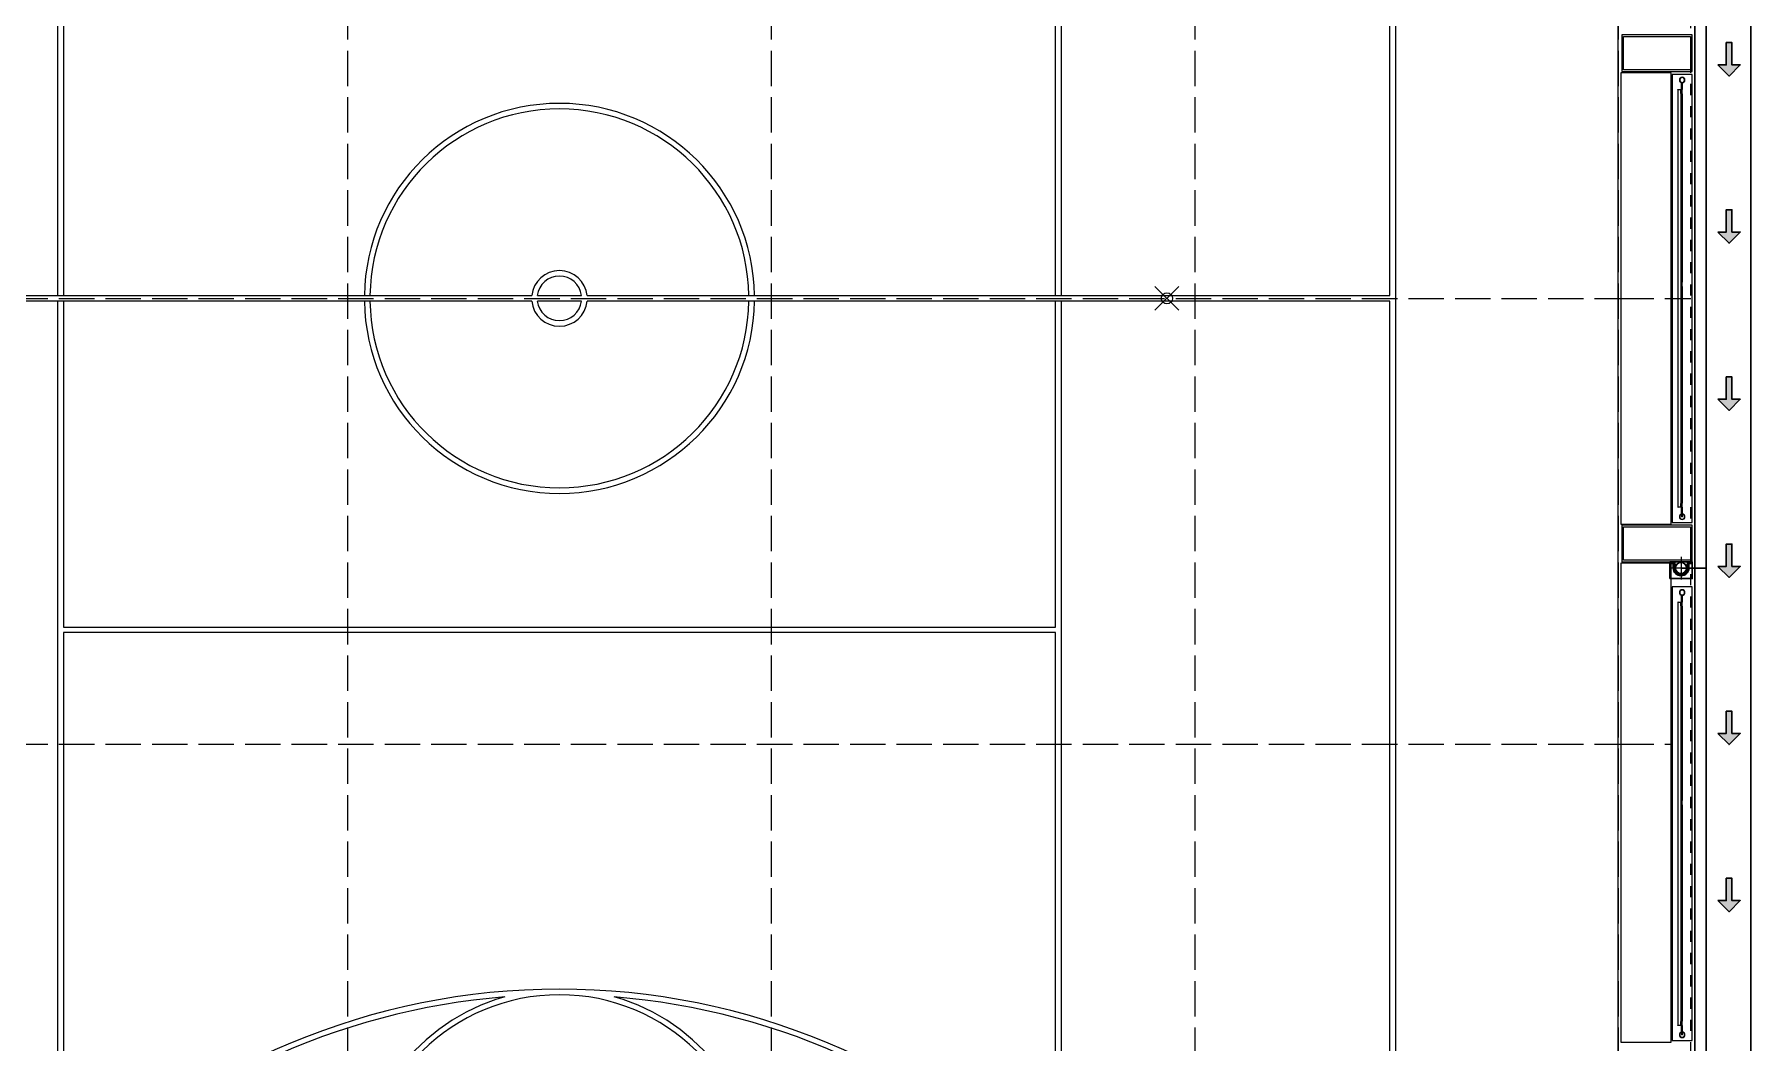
# Model space of a CAD drawing. Header units: metres. Extents: x 349703 to 349913, y 9282546 to 9282694.
# Drawn here: x 349782.65 to 349798.05, y 9282617.11 to 9282626.16 of the extents above; entities that cross this region are included whole.
import ezdxf

# ---------------------------------------------------------------- set-up
doc = ezdxf.new("R2010")
doc.units = ezdxf.units.M
doc.header["$LTSCALE"] = 0.25
doc.linetypes.add('B. SUM 2$0$HIDDEN', pattern=[0.375, 0.25, -0.125])
doc.linetypes.add('DASHED2', pattern=[0.762, 0.635, -0.127])
for name, color, linetype, lineweight in [('.', 7, 'Continuous', 0), ('0_ CUNETAS', 160, 'Continuous', 5), ('ARQ-FONDO', 253, 'CONTINUOUS', 9), ('CUNETAS-RED', 5, 'CONTINUOUS', 18)]:
    doc.layers.add(name, color=color, linetype=linetype, lineweight=lineweight)

# ---------------------------------------------------------------- blocks, each defined once
blk = doc.blocks.new('LINEAS DE COLOR NEGRO')
at = {"layer": 'ARQ-FONDO', "lineweight": 0}
for p, q in [((15.623, -21.551), (15.623, -14.35)), ((15.673, -14.35), (15.673, -21.551)), ((6.648, -17.3), (15.623, -17.3)), ((12.648, -17.35), (6.698, -17.35)), ((12.648, -26.25), (12.648, -17.35)), ((15.623, -17.35), (12.698, -17.35)), ((12.698, -17.35), (12.698, -26.25)), ((15.673, -17.3), (24.648, -17.3)), ((18.598, -17.35), (15.673, -17.35)), ((15.623, -21.998), (15.623, -21.602)), ((15.673, -21.602), (15.673, -21.998)), ((15.623, -29.25), (15.623, -22.049)), ((15.673, -22.049), (15.673, -29.25)), ((15.623, -26.3), (6.648, -26.3)), ((6.698, -26.25), (12.648, -26.25)), ((12.698, -26.25), (15.623, -26.25)), ((15.673, -26.25), (18.598, -26.25)), ((24.648, -26.3), (15.673, -26.3)), ((2.145, -29.25), (15.623, -29.25)), ((15.673, -29.25), (29.15, -29.25)), ((29.648, -29.3), (1.648, -29.3)), ((-0.352, -31.3), (31.648, -31.3))]:
    blk.add_line(p, q, dxfattribs=at)
at = {"layer": 'ARQ-FONDO', "lineweight": 0, "flags": 128}
for points in [[(9.379, -21.31), (9.355, -21.229), (9.304, -21.094), (9.241, -20.963), (9.169, -20.837), (9.086, -20.717), (8.994, -20.605), (8.894, -20.501), (8.785, -20.404), (8.669, -20.317), (8.546, -20.24), (8.417, -20.173), (8.284, -20.116), (8.146, -20.07), (8.005, -20.036)], [(8.005, -23.564), (8.146, -23.53), (8.284, -23.484), (8.417, -23.427), (8.546, -23.36), (8.669, -23.283), (8.785, -23.196), (8.894, -23.099), (8.994, -22.995), (9.086, -22.883), (9.169, -22.763), (9.241, -22.638), (9.304, -22.506), (9.355, -22.371), (9.379, -22.29)]]:
    blk.add_lwpolyline(points, dxfattribs=at)
at = {"layer": 'ARQ-FONDO', "lineweight": 0}
for centre, radius, start, end in [((3.198, -21.8), 6.2, 4.53, 45.8684), ((3.198, -21.8), 6.25, 314.6021, 45.3979), ((7.648, -21.8), 1.75, 270.8185, 89.1815), ((15.648, -21.8), 1.75, 90.8185, 180), ((15.648, -21.8), 1.7, 90.8426, 180), ((15.648, -21.8), 1.75, 360, 89.1815), ((15.648, -21.8), 1.7, 0, 89.1574), ((15.648, -21.8), 0.25, 95.7392, 180), ((15.648, -21.8), 0.25, 360, 84.2608), ((15.648, -21.8), 0.2, 97.1808, 180), ((15.648, -21.8), 0.2, 0, 82.8192), ((15.648, -21.8), 1.75, 180, 269.1815), ((15.648, -21.8), 1.7, 180, 269.1574), ((15.648, -21.8), 0.25, 180, 264.2608), ((15.648, -21.8), 0.2, 180, 262.8192), ((15.648, -21.8), 1.7, 270.8426, 360), ((15.648, -21.8), 1.75, 270.8185, 360), ((15.648, -21.8), 0.2, 277.1808, 360), ((15.648, -21.8), 0.25, 275.7392, 360), ((3.198, -21.8), 6.2, 314.1316, 355.47)]:
    blk.add_arc(centre, radius, start, end, dxfattribs=at)
blk = doc.blocks.new('HHCS_Hex_Head_Cap_Screws - HHCS050125SS-4701439-PLANTA GENERAL')
at = {"layer": 'ARQ-FONDO'}
for p, q in [((5.471, -38.016), (5.471, -38.006)), ((5.471, -38.006), (5.479, -38.006)), ((5.471, -38.027), (5.471, -38.016)), ((5.479, -38.016), (5.471, -38.016)), ((5.471, -38.027), (5.479, -38.027))]:
    blk.add_line(p, q, dxfattribs=at)
blk = doc.blocks.new('HHCS_Hex_Head_Cap_Screws - HHCS050125SS-V12-PLANTA GENERAL')
at = {"layer": 'ARQ-FONDO'}
for p, q in [((5.471, -37.854), (5.471, -37.843)), ((5.471, -37.843), (5.479, -37.843)), ((5.471, -37.864), (5.471, -37.854)), ((5.471, -37.854), (5.479, -37.854)), ((5.471, -37.864), (5.479, -37.864))]:
    blk.add_line(p, q, dxfattribs=at)
blk = doc.blocks.new('CANA')
at = {"layer": 'ARQ-FONDO'}
for p, q in [((-0.602, -8.583), (-0.602, -8.433)), ((-0.602, -8.433), (-0.402, -8.433)), ((-0.502, -8.629), (-0.502, -8.426)), ((-0.402, -8.433), (-0.402, -8.583)), ((-0.4, -8.527), (-0.604, -8.527)), ((-0.57, -8.577), (-0.601, -8.577)), ((-0.601, -8.577), (-0.601, -8.583)), ((-0.601, -8.583), (-0.57, -8.583)), ((-0.434, -8.583), (-0.57, -8.583)), ((-0.566, -8.519), (-0.559, -8.519)), ((-0.559, -8.519), (-0.566, -8.519)), ((-0.566, -8.519), (-0.566, -8.572)), ((-0.559, -8.572), (-0.559, -8.519)), ((-0.445, -8.519), (-0.439, -8.519)), ((-0.445, -8.519), (-0.445, -8.572)), ((-0.439, -8.519), (-0.445, -8.519)), ((-0.439, -8.572), (-0.439, -8.519)), ((-0.403, -8.577), (-0.434, -8.577)), ((-0.434, -8.583), (-0.403, -8.583)), ((-0.403, -8.583), (-0.403, -8.577))]:
    blk.add_line(p, q, dxfattribs=at)
for centre, radius, start, end in [((-0.502, -8.519), 0.0635, 360, 180), ((-0.502, -8.519), 0.0572, 0, 180), ((-0.57, -8.572), 0.00479, 270, 0), ((-0.57, -8.572), 0.0111, 270, 0), ((-0.502, -8.527), 0.0524, 90, 270), ((-0.502, -8.527), 0.0524, 270, 90), ((-0.434, -8.572), 0.0111, 180, 270), ((-0.434, -8.572), 0.00479, 180, 270)]:
    blk.add_arc(centre, radius, start, end, dxfattribs=at)
at = {"layer": 'ARQ-FONDO', "rotation": 270}
for name in ['HHCS_Hex_Head_Cap_Screws - HHCS050125SS-4701439-PLANTA GENERAL', 'HHCS_Hex_Head_Cap_Screws - HHCS050125SS-V12-PLANTA GENERAL']:
    blk.add_blockref(name, (37.433, -3.098), dxfattribs=at)
blk = doc.blocks.new('POLIDEPORTIVO')
at = {"layer": 'ARQ-FONDO', "linetype": 'DASHED2', "lineweight": 0, "ltscale": 2}
for p, q in [((374615.925, 9249311.896), (374615.925, 9249279.896)), ((374619.725, 9249311.896), (374619.725, 9249279.896)), ((374623.525, 9249311.896), (374623.525, 9249279.896)), ((374627.325, 9249311.896), (374627.325, 9249279.896)), ((374608.325, 9249295.896), (374627.325, 9249295.896)), ((374627.325, 9249295.896), (374627.975, 9249295.896)), ((374608.325, 9249291.896), (374627.325, 9249291.896)), ((374627.325, 9249291.896), (374627.8, 9249291.896))]:
    blk.add_line(p, q, dxfattribs=at)
at = {"layer": 'ARQ-FONDO', "lineweight": 0}
for p, q in [((374627.988, 9249298.261), (374627.358, 9249298.261)), ((374627.358, 9249298.261), (374627.358, 9249297.931)), ((374627.373, 9249298.246), (374627.973, 9249298.246)), ((374627.373, 9249297.946), (374627.373, 9249298.246)), ((374627.973, 9249298.246), (374627.973, 9249297.946)), ((374627.988, 9249297.931), (374627.988, 9249298.261)), ((374627.798, 9249297.921), (374627.348, 9249297.921)), ((374627.348, 9249297.921), (374627.348, 9249293.871)), ((374627.358, 9249297.931), (374627.988, 9249297.931)), ((374627.973, 9249297.946), (374627.373, 9249297.946)), ((374627.798, 9249293.871), (374627.798, 9249297.921)), ((374627.808, 9249297.906), (374627.808, 9249293.886)), ((374627.988, 9249297.906), (374627.808, 9249297.906)), ((374627.988, 9249293.886), (374627.988, 9249297.906)), ((374627.348, 9249293.871), (374627.798, 9249293.871)), ((374627.988, 9249293.861), (374627.358, 9249293.861)), ((374627.358, 9249293.861), (374627.358, 9249293.531)), ((374627.373, 9249293.846), (374627.973, 9249293.846)), ((374627.373, 9249293.546), (374627.373, 9249293.846)), ((374627.808, 9249293.886), (374627.988, 9249293.886)), ((374627.973, 9249293.846), (374627.973, 9249293.546)), ((374627.988, 9249293.795), (374627.988, 9249293.861)), ((374627.988, 9249293.531), (374627.988, 9249293.795)), ((374627.798, 9249293.521), (374627.348, 9249293.521)), ((374627.348, 9249293.521), (374627.348, 9249289.221)), ((374627.358, 9249293.531), (374627.988, 9249293.531)), ((374627.973, 9249293.546), (374627.373, 9249293.546)), ((374627.798, 9249289.221), (374627.798, 9249293.521)), ((374627.988, 9249293.306), (374627.808, 9249293.306)), ((374627.808, 9249293.306), (374627.808, 9249289.236)), ((374627.988, 9249289.236), (374627.988, 9249293.306)), ((374627.348, 9249289.221), (374627.798, 9249289.221)), ((374627.808, 9249289.236), (374627.988, 9249289.236))]:
    blk.add_line(p, q, dxfattribs=at)
at = {"layer": 'ARQ-FONDO'}
for p, q in [((374627.893, 9249297.831), (374627.898, 9249297.831)), ((374627.893, 9249297.771), (374627.893, 9249297.831)), ((374627.898, 9249297.831), (374627.898, 9249297.771)), ((374627.859, 9249297.771), (374627.859, 9249294.021)), ((374627.859, 9249297.771), (374627.859, 9249294.021)), ((374627.859, 9249297.771), (374627.893, 9249297.771)), ((374627.891, 9249297.768), (374627.863, 9249297.768)), ((374627.886, 9249297.768), (374627.891, 9249297.768)), ((374627.886, 9249297.736), (374627.886, 9249297.768)), ((374627.886, 9249297.736), (374627.886, 9249294.056)), ((374627.891, 9249297.736), (374627.886, 9249297.736)), ((374627.891, 9249297.768), (374627.891, 9249297.736)), ((374627.891, 9249297.736), (374627.891, 9249296.04)), ((374627.893, 9249297.771), (374627.893, 9249297.733)), ((374627.898, 9249297.771), (374627.893, 9249297.771)), ((374627.893, 9249297.733), (374627.898, 9249297.733)), ((374627.894, 9249296.04), (374627.894, 9249297.733)), ((374627.895, 9249297.733), (374627.895, 9249296.04)), ((374627.898, 9249297.733), (374627.898, 9249297.771)), ((374627.898, 9249297.733), (374627.898, 9249296.04)), ((374623.168, 9249295.79), (374623.381, 9249296.002)), ((374623.168, 9249296.002), (374623.381, 9249295.79)), ((374627.891, 9249296.04), (374627.894, 9249296.04)), ((374627.891, 9249296.002), (374627.891, 9249296.04)), ((374627.894, 9249296.002), (374627.891, 9249296.002)), ((374627.891, 9249296.002), (374627.891, 9249294.056)), ((374627.898, 9249296.04), (374627.894, 9249296.04)), ((374627.894, 9249294.059), (374627.894, 9249296.002)), ((374627.894, 9249296.002), (374627.898, 9249296.002)), ((374627.895, 9249296.002), (374627.895, 9249294.059)), ((374627.898, 9249296.002), (374627.898, 9249296.04)), ((374627.898, 9249296.002), (374627.898, 9249294.059)), ((374627.893, 9249294.021), (374627.859, 9249294.021)), ((374627.863, 9249294.024), (374627.891, 9249294.024)), ((374627.886, 9249294.024), (374627.886, 9249294.056)), ((374627.891, 9249294.024), (374627.886, 9249294.024)), ((374627.891, 9249294.056), (374627.891, 9249294.024)), ((374627.898, 9249294.059), (374627.893, 9249294.059)), ((374627.893, 9249294.059), (374627.893, 9249294.021)), ((374627.893, 9249293.961), (374627.893, 9249294.021)), ((374627.893, 9249294.021), (374627.898, 9249294.021)), ((374627.898, 9249293.961), (374627.893, 9249293.961)), ((374627.894, 9249293.936), (374627.894, 9249293.957)), ((374627.898, 9249294.021), (374627.898, 9249294.059)), ((374627.898, 9249294.021), (374627.898, 9249293.961)), ((374627.898, 9249293.958), (374627.898, 9249293.936)), ((374627.894, 9249293.936), (374627.898, 9249293.936)), ((374627.893, 9249293.231), (374627.898, 9249293.231)), ((374627.893, 9249293.171), (374627.893, 9249293.231)), ((374627.898, 9249293.231), (374627.898, 9249293.171)), ((374627.859, 9249293.171), (374627.893, 9249293.171)), ((374627.859, 9249293.171), (374627.859, 9249289.371)), ((374627.859, 9249293.171), (374627.859, 9249289.371)), ((374627.891, 9249293.168), (374627.863, 9249293.168)), ((374627.886, 9249293.171), (374627.886, 9249289.406)), ((374627.886, 9249293.168), (374627.891, 9249293.168)), ((374627.886, 9249293.136), (374627.886, 9249293.168)), ((374627.891, 9249293.136), (374627.886, 9249293.136)), ((374627.891, 9249293.171), (374627.891, 9249291.39)), ((374627.891, 9249293.168), (374627.891, 9249293.136)), ((374627.893, 9249293.171), (374627.893, 9249293.133)), ((374627.898, 9249293.171), (374627.893, 9249293.171)), ((374627.893, 9249293.133), (374627.898, 9249293.133)), ((374627.894, 9249291.39), (374627.894, 9249293.133)), ((374627.895, 9249293.133), (374627.895, 9249291.39)), ((374627.898, 9249293.133), (374627.898, 9249293.171)), ((374627.898, 9249293.133), (374627.898, 9249291.39)), ((374627.891, 9249291.39), (374627.894, 9249291.39)), ((374627.891, 9249291.352), (374627.891, 9249291.39)), ((374627.894, 9249291.352), (374627.891, 9249291.352)), ((374627.891, 9249291.352), (374627.891, 9249289.406)), ((374627.898, 9249291.39), (374627.894, 9249291.39)), ((374627.894, 9249289.409), (374627.894, 9249291.352)), ((374627.894, 9249291.352), (374627.898, 9249291.352)), ((374627.895, 9249291.352), (374627.895, 9249289.409)), ((374627.898, 9249291.352), (374627.898, 9249291.39)), ((374627.898, 9249291.352), (374627.898, 9249289.409)), ((374627.893, 9249289.371), (374627.859, 9249289.371)), ((374627.863, 9249289.374), (374627.891, 9249289.374)), ((374627.886, 9249289.374), (374627.886, 9249289.406)), ((374627.891, 9249289.374), (374627.886, 9249289.374)), ((374627.891, 9249289.406), (374627.891, 9249289.374)), ((374627.898, 9249289.409), (374627.893, 9249289.409)), ((374627.893, 9249289.409), (374627.893, 9249289.371)), ((374627.893, 9249289.311), (374627.893, 9249289.371)), ((374627.893, 9249289.371), (374627.898, 9249289.371)), ((374627.898, 9249289.371), (374627.898, 9249289.409)), ((374627.898, 9249289.371), (374627.898, 9249289.311)), ((374627.898, 9249289.311), (374627.893, 9249289.311)), ((374627.894, 9249289.286), (374627.894, 9249289.307)), ((374627.894, 9249289.286), (374627.898, 9249289.286)), ((374627.898, 9249289.308), (374627.898, 9249289.286))]:
    blk.add_line(p, q, dxfattribs=at)
blk.add_circle((374623.275, 9249295.896), 0.05, dxfattribs=at)
for centre, radius, start, end in [((374627.898, 9249297.856), 0.025, 90, 270), ((374627.898, 9249297.856), 0.0218, 90, 270), ((374627.898, 9249297.856), 0.0218, 160.6985, 162.7674), ((374627.898, 9249297.856), 0.0218, 197.2326, 199.3015), ((374627.898, 9249297.856), 0.0218, 124.6633, 127.5889), ((374627.898, 9249297.856), 0.0218, 232.4111, 235.3367), ((374627.898, 9249297.856), 0.025, 270, 90), ((374627.898, 9249297.856), 0.0218, 270, 90), ((374627.898, 9249297.856), 0.0218, 52.4111, 55.3367), ((374627.898, 9249297.856), 0.0218, 304.6633, 307.5889), ((374627.898, 9249297.856), 0.0218, 17.2326, 19.3015), ((374627.898, 9249297.856), 0.0218, 340.6985, 342.7674), ((374627.863, 9249297.771), 0.00318, 180, 270), ((374627.891, 9249297.765), 0.00318, 58.9318, 90), ((374627.863, 9249294.021), 0.00317, 90, 180), ((374627.898, 9249293.936), 0.025, 90, 270), ((374627.898, 9249293.936), 0.0218, 90, 270), ((374627.898, 9249293.936), 0.0218, 124.6633, 127.5889), ((374627.891, 9249294.028), 0.00317, 270, 301.0682), ((374627.898, 9249293.936), 0.025, 270, 90), ((374627.898, 9249293.936), 0.0218, 270, 90), ((374627.898, 9249293.936), 0.0218, 52.4111, 55.3367), ((374627.898, 9249293.936), 0.0218, 160.6985, 162.7674), ((374627.898, 9249293.936), 0.0218, 197.2326, 199.3015), ((374627.898, 9249293.936), 0.0218, 232.4111, 235.3367), ((374627.898, 9249293.936), 0.0218, 304.6633, 307.5889), ((374627.898, 9249293.936), 0.0218, 17.2326, 19.3015), ((374627.898, 9249293.936), 0.0218, 340.6985, 342.7674), ((374627.898, 9249293.256), 0.025, 90, 270), ((374627.898, 9249293.256), 0.0218, 90, 270), ((374627.898, 9249293.256), 0.0218, 160.6985, 162.7674), ((374627.898, 9249293.256), 0.0218, 197.2326, 199.3015), ((374627.898, 9249293.256), 0.0218, 124.6633, 127.5889), ((374627.898, 9249293.256), 0.0218, 232.4111, 235.3367), ((374627.898, 9249293.256), 0.025, 270, 90), ((374627.898, 9249293.256), 0.0218, 270, 90), ((374627.898, 9249293.256), 0.0218, 52.4111, 55.3367), ((374627.898, 9249293.256), 0.0218, 304.6633, 307.5889), ((374627.898, 9249293.256), 0.0218, 17.2326, 19.3015), ((374627.898, 9249293.256), 0.0218, 340.6985, 342.7674), ((374627.863, 9249293.171), 0.00318, 180, 270), ((374627.891, 9249293.165), 0.00318, 58.9318, 90), ((374627.863, 9249289.371), 0.00317, 90, 180), ((374627.891, 9249289.378), 0.00317, 270, 301.0682), ((374627.898, 9249289.286), 0.025, 90, 270), ((374627.898, 9249289.286), 0.0218, 90, 270), ((374627.898, 9249289.286), 0.0218, 160.6985, 162.7674), ((374627.898, 9249289.286), 0.0218, 197.2326, 199.3015), ((374627.898, 9249289.286), 0.0218, 124.6633, 127.5889), ((374627.898, 9249289.286), 0.0218, 232.4111, 235.3367), ((374627.898, 9249289.286), 0.025, 270, 90), ((374627.898, 9249289.286), 0.0218, 270, 90), ((374627.898, 9249289.286), 0.0218, 52.4111, 55.3367), ((374627.898, 9249289.286), 0.0218, 304.6633, 307.5889), ((374627.898, 9249289.286), 0.0218, 17.2326, 19.3015), ((374627.898, 9249289.286), 0.0218, 340.6985, 342.7674)]:
    blk.add_arc(centre, radius, start, end, dxfattribs=at)
for points, knots in [([(374627.863, 9249297.768), (374627.862, 9249297.768), (374627.862, 9249297.768), (374627.861, 9249297.768), (374627.861, 9249297.769), (374627.861, 9249297.769), (374627.861, 9249297.769), (374627.86, 9249297.769), (374627.86, 9249297.769), (374627.86, 9249297.77), (374627.86, 9249297.77), (374627.86, 9249297.77), (374627.86, 9249297.771), (374627.859, 9249297.771), (374627.859, 9249297.771)], [0, 0, 0, 0, 0.166667, 0.25, 0.333333, 0.416667, 0.458333, 0.5, 0.583333, 0.666667, 0.708333, 0.75, 0.833333, 1, 1, 1, 1]), ([(374627.859, 9249294.021), (374627.859, 9249294.022), (374627.86, 9249294.022), (374627.86, 9249294.022), (374627.86, 9249294.023), (374627.86, 9249294.023), (374627.86, 9249294.023), (374627.86, 9249294.023), (374627.861, 9249294.024), (374627.861, 9249294.024), (374627.861, 9249294.024), (374627.861, 9249294.024), (374627.862, 9249294.024), (374627.862, 9249294.024), (374627.863, 9249294.024)], [-1, -1, -1, -1, -0.833333, -0.75, -0.666667, -0.625, -0.583333, -0.5, -0.458333, -0.416667, -0.333333, -0.25, -0.166667, 0, 0, 0, 0]), ([(374627.863, 9249293.168), (374627.862, 9249293.168), (374627.862, 9249293.168), (374627.861, 9249293.168), (374627.861, 9249293.169), (374627.861, 9249293.169), (374627.861, 9249293.169), (374627.86, 9249293.169), (374627.86, 9249293.169), (374627.86, 9249293.17), (374627.86, 9249293.17), (374627.86, 9249293.17), (374627.86, 9249293.171), (374627.859, 9249293.171), (374627.859, 9249293.171)], [0, 0, 0, 0, 0.166667, 0.25, 0.333333, 0.416667, 0.458333, 0.5, 0.583333, 0.666667, 0.708333, 0.75, 0.833333, 1, 1, 1, 1]), ([(374627.859, 9249289.371), (374627.859, 9249289.372), (374627.86, 9249289.372), (374627.86, 9249289.372), (374627.86, 9249289.373), (374627.86, 9249289.373), (374627.86, 9249289.373), (374627.86, 9249289.373), (374627.861, 9249289.374), (374627.861, 9249289.374), (374627.861, 9249289.374), (374627.861, 9249289.374), (374627.862, 9249289.374), (374627.862, 9249289.374), (374627.863, 9249289.374)], [-1, -1, -1, -1, -0.833333, -0.75, -0.666667, -0.625, -0.583333, -0.5, -0.458333, -0.416667, -0.333333, -0.25, -0.166667, 0, 0, 0, 0])]:
    blk.add_open_spline(points, degree=3, knots=knots, dxfattribs=at)
at = {"layer": 'ARQ-FONDO', "rotation": 90}
blk.add_blockref('LINEAS DE COLOR NEGRO', (374596.025, 9249280.248), dxfattribs=at)
at = {"layer": 'ARQ-FONDO', "xscale": -1, "rotation": 180}
blk.add_blockref('CANA', (374628.39, 9249284.948), dxfattribs=at)
blk = doc.blocks.new('*U2185')
at = {"layer": '.', "lineweight": 30}
h = blk.add_hatch(color=1, dxfattribs=at)
h.dxf.hatch_style = 1
h.paths.add_polyline_path([(-0.025, -0.05), (-0.1, -0.05), (0, -0.15), (0.1, -0.05), (0.025, -0.05), (0.025, 0.15), (-0.025, 0.15)])
at = {"layer": '0_ CUNETAS', "color": 1, "lineweight": 30}
blk.add_lwpolyline([(-0.1, -0.05), (-0.025, -0.05), (-0.025, 0.15), (0.025, 0.15), (0.025, -0.05), (0.1, -0.05), (0, -0.15)], close=True, dxfattribs=at)
blk = doc.blocks.new('*U2181')
at = {"layer": '0_ CUNETAS', "color": 0, "linetype": 'ByBlock', "lineweight": -2, "transparency": 16777216}
for p in [(0, 30), (0, 28.5), (0, 27), (0, 25.5), (0, 24), (0, 22.5)]:
    blk.add_blockref('*U2185', p, dxfattribs=at)
blk = doc.blocks.new('montante')
at = {"layer": 'ARQ-FONDO', "lineweight": 30}
for p, q in [((0, 0.07), (0.045, 0.07)), ((0, 0.06), (0.055, 0.06)), ((0.045, 0.07), (0.045, 0.095)), ((0, -0.06), (0.055, -0.06)), ((0, -0.07), (0.045, -0.07)), ((0.045, -0.07), (0.045, -0.095))]:
    blk.add_line(p, q, dxfattribs=at)
blk.add_lwpolyline([(-0.095, 0.1), (-0.095, -0.1), (0.055, -0.1), (0.055, 0.1)], close=True, dxfattribs=at)
blk.add_circle((0, 0), 0.05, dxfattribs=at)
for centre, radius, start, end in [((0, 0), 0.07, 90, 270), ((0, 0), 0.06, 90, 270), ((0.05, 0.095), 0.005, 0, 180), ((0.05, -0.095), 0.005, 180, 0)]:
    blk.add_arc(centre, radius, start, end, dxfattribs=at)
blk = doc.blocks.new('drenaje')
at = {"layer": 'CUNETAS-RED', "lineweight": 30}
blk.add_line((79.395, -69.071), (79.395, -34.786), dxfattribs=at)
at = {"layer": 'CUNETAS-RED', "lineweight": 30, "flags": 128}
for points in [[(79.495, -34.179), (79.495, -69.071), (79.895, -69.071), (79.895, -19.31), (79.495, -19.31), (79.495, -34.179)], [(79.27, -54.166), (79.495, -54.166)]]:
    blk.add_lwpolyline(points, dxfattribs=at)
at = {"layer": 'CUNETAS-RED', "lineweight": 0}
blk.add_blockref('*U2181', (79.701, -79.601), dxfattribs=at)
at = {"layer": 'CUNETAS-RED', "lineweight": 30, "rotation": 90}
blk.add_blockref('montante', (79.27, -54.166), dxfattribs=at)

msp = doc.modelspace()

# ---------------------------------------------------------------- linework, layer by layer
at = {"layer": 'ARQ-FONDO', "linetype": 'B. SUM 2$0$HIDDEN', "flags": 128}
msp.add_lwpolyline([(349774.161, 9282605.467), (349774.161, 9282642.117), (349797.511, 9282642.117), (349797.511, 9282605.467)], close=True, dxfattribs=at)

# ---------------------------------------------------------------- block references
at = {"layer": 'ARQ-FONDO', "lineweight": 30}
msp.add_blockref('POLIDEPORTIVO', (-24830.462, 33327.896), dxfattribs=at)
at = {"layer": 'CUNETAS-RED', "lineweight": 30}
msp.add_blockref('drenaje', (349718.156, 9282675.538), dxfattribs=at)

doc.saveas('drawing.dxf')
